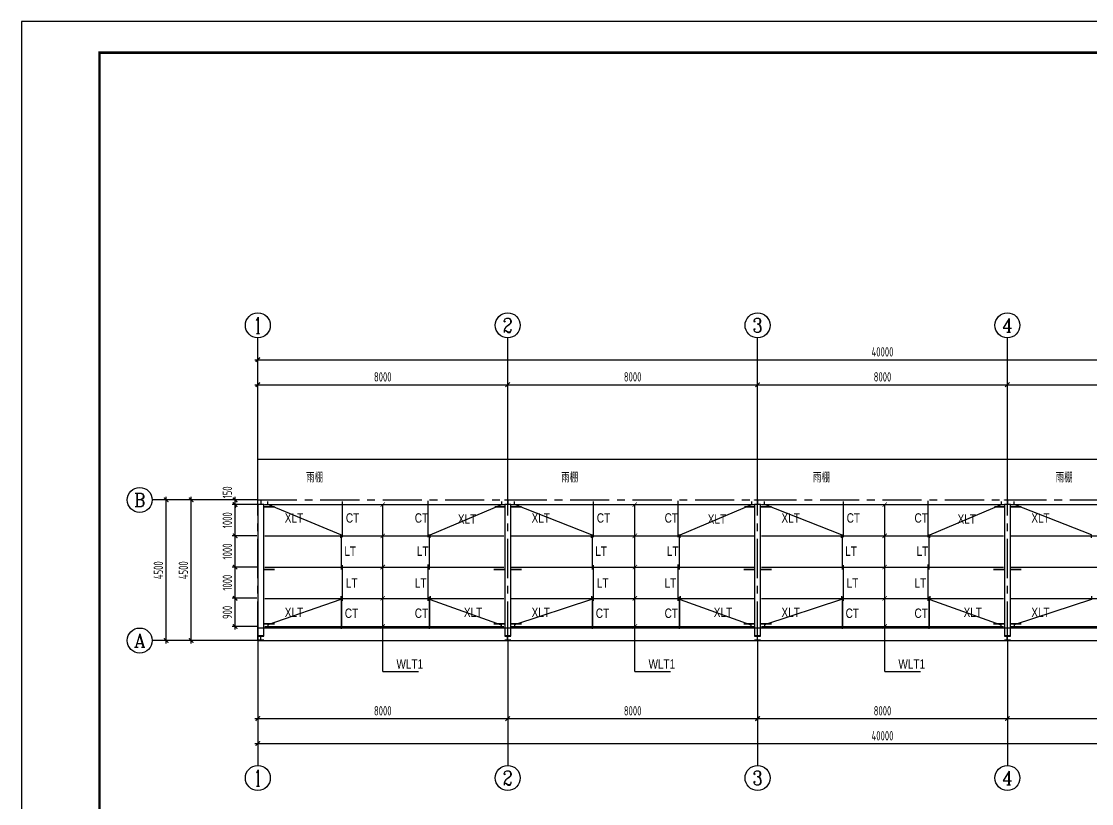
# Model space of a CAD drawing. Extents: x -544850 to 241437, y -10347 to 32059.
# Drawn here: x -42966 to -8701, y 6616 to 31653 of the extents above; entities that cross this region are included whole.
import ezdxf
from ezdxf.enums import TextEntityAlignment as Align

# ---------------------------------------------------------------- set-up
doc = ezdxf.new("R2010")
doc.units = 0
doc.header["$LTSCALE"] = 1000
doc.linetypes.add('CENTER', pattern=[2, 1.25, -0.25, 0.25, -0.25])
doc.linetypes.add('DASHED', pattern=[0.75, 0.5, -0.25])
doc.layers.get('0').update_dxf_attribs({"linetype": 'CONTINUOUS'})
doc.layers.get('Defpoints').update_dxf_attribs({"linetype": 'CONTINUOUS'})
for name, color, linetype in [('0-lt', 2, 'CONTINUOUS'), ('0-win', 5, 'CONTINUOUS'), ('0-xg', 6, 'CONTINUOUS'), ('0-zhu', 2, 'CONTINUOUS'), ('AXIS', 253, 'CENTER'), ('AXIS_DIM', 3, 'CONTINUOUS'), ('DIM', 3, 'CONTINUOUS'), ('STWM_PL_THIN', 2, 'CONTINUOUS'), ('STWM_ZLT_TNDSH', 6, 'DASHED'), ('TEXT', 7, 'CONTINUOUS'), ('图框(锁住)', 7, 'CONTINUOUS'), ('屋面隅撑', 1, 'CONTINUOUS')]:
    doc.layers.add(name, color=color, linetype=linetype)
doc.styles.add('_TCH_AXIS', font='COMPLEX', dxfattribs={"bigfont": 'GBCBIG'})
doc.styles.add('TSSD_Dimension', font='tssdeng.shx', dxfattribs={"width": 0.7, "bigfont": 'hztxt.shx'})
doc.styles.add('TSSD_Rein', font='天和字符.shx', dxfattribs={"width": 0.7, "bigfont": '天和汉字.shx'})
doc.styles.add('天和', font='天和字符.shx', dxfattribs={"width": 0.7, "bigfont": '天和汉字.shx'})
doc.dimstyles.new('TSSD_100_100', dxfattribs={"dimtxt": 300, "dimasz": 100, "dimexe": 100, "dimexo": 250, "dimgap": 100, "dimtad": 1, "dimdec": 0, "dimzin": 0, "dimdsep": 46, "dimtxsty": 'TSSD_Dimension', "dimblk": 'ARCHTICK', "dimblk1": 'ARCHTICK', "dimblk2": 'ARCHTICK', "dimcen": 0, "dimdle": 100, "dimclrt": 7, "dimadec": 0, "dimazin": 0, "dimtfac": 1, "dimtdec": 0, "dimtix": 1, "dimtmove": 2, "dimatfit": 3, "dimldrblk": 'ARCHTICK', "dimfxl": 0, "dimtolj": 1, "dimtzin": 0, "dimarcsym": 0})

# ---------------------------------------------------------------- blocks, each defined once
blk = doc.blocks.new('_ArchTick')
at = {"color": 0, "linetype": 'ByBlock', "const_width": 0.4}
blk.add_lwpolyline([(-0.71, -0.71), (0.71, 0.71)], dxfattribs=at)
blk = doc.blocks.new('*D4')
at = {"layer": 'AXIS_DIM', "color": 0, "lineweight": -2, "transparency": 16777216}
for p, q in [((-35396, 16586), (-35396, 20925)), ((4604, 16586), (4604, 20925)), ((-35496, 20825), (4704, 20825))]:
    blk.add_line(p, q, dxfattribs=at)
at = {"layer": 'Defpoints', "color": 0, "transparency": 16777216}
for p in [(4604, 20825), (-35396, 16336), (4604, 16336)]:
    blk.add_point(p, dxfattribs=at)
at = {"layer": 'AXIS_DIM', "color": 0, "lineweight": -2, "transparency": 16777216, "xscale": 100, "yscale": 100, "zscale": 100, "rotation": 180}
blk.add_blockref('_ArchTick', (-35396, 20825), dxfattribs=at)
at = {"layer": 'AXIS_DIM', "color": 0, "lineweight": -2, "transparency": 16777216, "xscale": 100, "yscale": 100, "zscale": 100}
blk.add_blockref('_ArchTick', (4604, 20825), dxfattribs=at)
at = {"layer": 'AXIS_DIM', "color": 7, "transparency": 16777216, "insert": (-15396, 21075), "char_height": 300, "attachment_point": 5, "style": 'TSSD_Dimension'}
blk.add_mtext('\\A1;40000', dxfattribs=at)
blk = doc.blocks.new('*D5')
at = {"layer": 'AXIS_DIM', "color": 0, "lineweight": -2, "transparency": 16777216}
for p, q in [((-35496, 20025), (-27296, 20025)), ((-35396, 16586), (-35396, 20125)), ((-27396, 16586), (-27396, 20125))]:
    blk.add_line(p, q, dxfattribs=at)
at = {"layer": 'Defpoints', "color": 0, "transparency": 16777216}
for p in [(-27396, 20025), (-35396, 16336), (-27396, 16336)]:
    blk.add_point(p, dxfattribs=at)
at = {"layer": 'AXIS_DIM', "color": 0, "lineweight": -2, "transparency": 16777216, "xscale": 100, "yscale": 100, "zscale": 100, "rotation": 180}
blk.add_blockref('_ArchTick', (-35396, 20025), dxfattribs=at)
at = {"layer": 'AXIS_DIM', "color": 0, "lineweight": -2, "transparency": 16777216, "xscale": 100, "yscale": 100, "zscale": 100}
blk.add_blockref('_ArchTick', (-27396, 20025), dxfattribs=at)
at = {"layer": 'AXIS_DIM', "color": 7, "transparency": 16777216, "insert": (-31396, 20275), "char_height": 300, "attachment_point": 5, "style": 'TSSD_Dimension'}
blk.add_mtext('\\A1;8000', dxfattribs=at)
blk = doc.blocks.new('*D6')
at = {"layer": 'AXIS_DIM', "color": 0, "lineweight": -2, "transparency": 16777216}
for p, q in [((-27496, 20025), (-19296, 20025)), ((-27396, 16586), (-27396, 20125)), ((-19396, 16586), (-19396, 20125))]:
    blk.add_line(p, q, dxfattribs=at)
at = {"layer": 'Defpoints', "color": 0, "transparency": 16777216}
for p in [(-19396, 20025), (-27396, 16336), (-19396, 16336)]:
    blk.add_point(p, dxfattribs=at)
at = {"layer": 'AXIS_DIM', "color": 0, "lineweight": -2, "transparency": 16777216, "xscale": 100, "yscale": 100, "zscale": 100, "rotation": 180}
blk.add_blockref('_ArchTick', (-27396, 20025), dxfattribs=at)
at = {"layer": 'AXIS_DIM', "color": 0, "lineweight": -2, "transparency": 16777216, "xscale": 100, "yscale": 100, "zscale": 100}
blk.add_blockref('_ArchTick', (-19396, 20025), dxfattribs=at)
at = {"layer": 'AXIS_DIM', "color": 7, "transparency": 16777216, "insert": (-23396, 20275), "char_height": 300, "attachment_point": 5, "style": 'TSSD_Dimension'}
blk.add_mtext('\\A1;8000', dxfattribs=at)
blk = doc.blocks.new('*D7')
at = {"layer": 'AXIS_DIM', "color": 0, "lineweight": -2, "transparency": 16777216}
for p, q in [((-19496, 20025), (-11296, 20025)), ((-19396, 16586), (-19396, 20125)), ((-11396, 16586), (-11396, 20125))]:
    blk.add_line(p, q, dxfattribs=at)
at = {"layer": 'Defpoints', "color": 0, "transparency": 16777216}
for p in [(-11396, 20025), (-19396, 16336), (-11396, 16336)]:
    blk.add_point(p, dxfattribs=at)
at = {"layer": 'AXIS_DIM', "color": 0, "lineweight": -2, "transparency": 16777216, "xscale": 100, "yscale": 100, "zscale": 100, "rotation": 180}
blk.add_blockref('_ArchTick', (-19396, 20025), dxfattribs=at)
at = {"layer": 'AXIS_DIM', "color": 0, "lineweight": -2, "transparency": 16777216, "xscale": 100, "yscale": 100, "zscale": 100}
blk.add_blockref('_ArchTick', (-11396, 20025), dxfattribs=at)
at = {"layer": 'AXIS_DIM', "color": 7, "transparency": 16777216, "insert": (-15396, 20275), "char_height": 300, "attachment_point": 5, "style": 'TSSD_Dimension'}
blk.add_mtext('\\A1;8000', dxfattribs=at)
blk = doc.blocks.new('*D8')
at = {"layer": 'AXIS_DIM', "color": 0, "lineweight": -2, "transparency": 16777216}
for p, q in [((-11496, 20025), (-3296, 20025)), ((-11396, 16586), (-11396, 20125)), ((-3396, 16586), (-3396, 20125))]:
    blk.add_line(p, q, dxfattribs=at)
at = {"layer": 'Defpoints', "color": 0, "transparency": 16777216}
for p in [(-3396, 20025), (-11396, 16336), (-3396, 16336)]:
    blk.add_point(p, dxfattribs=at)
at = {"layer": 'AXIS_DIM', "color": 0, "lineweight": -2, "transparency": 16777216, "xscale": 100, "yscale": 100, "zscale": 100, "rotation": 180}
blk.add_blockref('_ArchTick', (-11396, 20025), dxfattribs=at)
at = {"layer": 'AXIS_DIM', "color": 0, "lineweight": -2, "transparency": 16777216, "xscale": 100, "yscale": 100, "zscale": 100}
blk.add_blockref('_ArchTick', (-3396, 20025), dxfattribs=at)
at = {"layer": 'AXIS_DIM', "color": 7, "transparency": 16777216, "insert": (-7396, 20275), "char_height": 300, "attachment_point": 5, "style": 'TSSD_Dimension'}
blk.add_mtext('\\A1;8000', dxfattribs=at)
blk = doc.blocks.new('*D10')
at = {"layer": 'AXIS_DIM', "color": 0, "lineweight": -2, "transparency": 16777216}
for p, q in [((-35396, 11586), (-35396, 9236)), ((-27396, 11586), (-27396, 9236)), ((-35496, 9336), (-27296, 9336))]:
    blk.add_line(p, q, dxfattribs=at)
at = {"layer": 'Defpoints', "color": 0, "transparency": 16777216}
for p in [(-35396, 11836), (-27396, 11836), (-27396, 9336)]:
    blk.add_point(p, dxfattribs=at)
at = {"layer": 'AXIS_DIM', "color": 0, "lineweight": -2, "transparency": 16777216, "xscale": 100, "yscale": 100, "zscale": 100, "rotation": 180}
blk.add_blockref('_ArchTick', (-35396, 9336), dxfattribs=at)
at = {"layer": 'AXIS_DIM', "color": 0, "lineweight": -2, "transparency": 16777216, "xscale": 100, "yscale": 100, "zscale": 100}
blk.add_blockref('_ArchTick', (-27396, 9336), dxfattribs=at)
at = {"layer": 'AXIS_DIM', "color": 7, "transparency": 16777216, "insert": (-31396, 9586), "char_height": 300, "attachment_point": 5, "style": 'TSSD_Dimension'}
blk.add_mtext('\\A1;8000', dxfattribs=at)
blk = doc.blocks.new('*D11')
at = {"layer": 'AXIS_DIM', "color": 0, "lineweight": -2, "transparency": 16777216}
for p, q in [((-27396, 11586), (-27396, 9236)), ((-19396, 11586), (-19396, 9236)), ((-27496, 9336), (-19296, 9336))]:
    blk.add_line(p, q, dxfattribs=at)
at = {"layer": 'Defpoints', "color": 0, "transparency": 16777216}
for p in [(-27396, 11836), (-19396, 11836), (-19396, 9336)]:
    blk.add_point(p, dxfattribs=at)
at = {"layer": 'AXIS_DIM', "color": 0, "lineweight": -2, "transparency": 16777216, "xscale": 100, "yscale": 100, "zscale": 100, "rotation": 180}
blk.add_blockref('_ArchTick', (-27396, 9336), dxfattribs=at)
at = {"layer": 'AXIS_DIM', "color": 0, "lineweight": -2, "transparency": 16777216, "xscale": 100, "yscale": 100, "zscale": 100}
blk.add_blockref('_ArchTick', (-19396, 9336), dxfattribs=at)
at = {"layer": 'AXIS_DIM', "color": 7, "transparency": 16777216, "insert": (-23396, 9586), "char_height": 300, "attachment_point": 5, "style": 'TSSD_Dimension'}
blk.add_mtext('\\A1;8000', dxfattribs=at)
blk = doc.blocks.new('*D12')
at = {"layer": 'AXIS_DIM', "color": 0, "lineweight": -2, "transparency": 16777216}
for p, q in [((-19396, 11586), (-19396, 9236)), ((-11396, 11586), (-11396, 9236)), ((-19496, 9336), (-11296, 9336))]:
    blk.add_line(p, q, dxfattribs=at)
at = {"layer": 'Defpoints', "color": 0, "transparency": 16777216}
for p in [(-19396, 11836), (-11396, 11836), (-11396, 9336)]:
    blk.add_point(p, dxfattribs=at)
at = {"layer": 'AXIS_DIM', "color": 0, "lineweight": -2, "transparency": 16777216, "xscale": 100, "yscale": 100, "zscale": 100, "rotation": 180}
blk.add_blockref('_ArchTick', (-19396, 9336), dxfattribs=at)
at = {"layer": 'AXIS_DIM', "color": 0, "lineweight": -2, "transparency": 16777216, "xscale": 100, "yscale": 100, "zscale": 100}
blk.add_blockref('_ArchTick', (-11396, 9336), dxfattribs=at)
at = {"layer": 'AXIS_DIM', "color": 7, "transparency": 16777216, "insert": (-15396, 9586), "char_height": 300, "attachment_point": 5, "style": 'TSSD_Dimension'}
blk.add_mtext('\\A1;8000', dxfattribs=at)
blk = doc.blocks.new('*D13')
at = {"layer": 'AXIS_DIM', "color": 0, "lineweight": -2, "transparency": 16777216}
for p, q in [((-11396, 11586), (-11396, 9236)), ((-3396, 11586), (-3396, 9236)), ((-11496, 9336), (-3296, 9336))]:
    blk.add_line(p, q, dxfattribs=at)
at = {"layer": 'Defpoints', "color": 0, "transparency": 16777216}
for p in [(-11396, 11836), (-3396, 11836), (-3396, 9336)]:
    blk.add_point(p, dxfattribs=at)
at = {"layer": 'AXIS_DIM', "color": 0, "lineweight": -2, "transparency": 16777216, "xscale": 100, "yscale": 100, "zscale": 100, "rotation": 180}
blk.add_blockref('_ArchTick', (-11396, 9336), dxfattribs=at)
at = {"layer": 'AXIS_DIM', "color": 0, "lineweight": -2, "transparency": 16777216, "xscale": 100, "yscale": 100, "zscale": 100}
blk.add_blockref('_ArchTick', (-3396, 9336), dxfattribs=at)
at = {"layer": 'AXIS_DIM', "color": 7, "transparency": 16777216, "insert": (-7396, 9586), "char_height": 300, "attachment_point": 5, "style": 'TSSD_Dimension'}
blk.add_mtext('\\A1;8000', dxfattribs=at)
blk = doc.blocks.new('*D15')
at = {"layer": 'AXIS_DIM', "color": 0, "lineweight": -2, "transparency": 16777216}
for p, q in [((-35396, 11586), (-35396, 8436)), ((4604, 11586), (4604, 8436)), ((-35496, 8536), (4704, 8536))]:
    blk.add_line(p, q, dxfattribs=at)
at = {"layer": 'Defpoints', "color": 0, "transparency": 16777216}
for p in [(-35396, 11836), (4604, 11836), (4604, 8536)]:
    blk.add_point(p, dxfattribs=at)
at = {"layer": 'AXIS_DIM', "color": 0, "lineweight": -2, "transparency": 16777216, "xscale": 100, "yscale": 100, "zscale": 100, "rotation": 180}
blk.add_blockref('_ArchTick', (-35396, 8536), dxfattribs=at)
at = {"layer": 'AXIS_DIM', "color": 0, "lineweight": -2, "transparency": 16777216, "xscale": 100, "yscale": 100, "zscale": 100}
blk.add_blockref('_ArchTick', (4604, 8536), dxfattribs=at)
at = {"layer": 'AXIS_DIM', "color": 7, "transparency": 16777216, "insert": (-15396, 8786), "char_height": 300, "attachment_point": 5, "style": 'TSSD_Dimension'}
blk.add_mtext('\\A1;40000', dxfattribs=at)
blk = doc.blocks.new('*D16')
at = {"layer": 'AXIS_DIM', "color": 0, "lineweight": -2, "transparency": 16777216}
for p, q in [((-35646, 16336), (-37631, 16336)), ((-37531, 11736), (-37531, 16436)), ((-35646, 11836), (-37631, 11836))]:
    blk.add_line(p, q, dxfattribs=at)
at = {"layer": 'Defpoints', "color": 0, "transparency": 16777216}
for p in [(-37531, 16336), (-35396, 16336), (-35396, 11836)]:
    blk.add_point(p, dxfattribs=at)
at = {"layer": 'AXIS_DIM', "color": 0, "lineweight": -2, "transparency": 16777216, "xscale": 100, "yscale": 100, "zscale": 100}
for p, rotation in [((-37531, 16336), 90), ((-37531, 11836), 270)]:
    blk.add_blockref('_ArchTick', p, dxfattribs=dict(at, rotation=rotation))
at = {"layer": 'AXIS_DIM', "color": 7, "transparency": 16777216, "insert": (-37781, 14086), "char_height": 300, "attachment_point": 5, "rotation": 90, "style": 'TSSD_Dimension'}
blk.add_mtext('\\A1;4500', dxfattribs=at)
blk = doc.blocks.new('*D17')
at = {"layer": 'AXIS_DIM', "color": 0, "lineweight": -2, "transparency": 16777216}
for p, q in [((-35646, 16336), (-38431, 16336)), ((-38331, 11736), (-38331, 16436)), ((-35646, 11836), (-38431, 11836))]:
    blk.add_line(p, q, dxfattribs=at)
at = {"layer": 'Defpoints', "color": 0, "transparency": 16777216}
for p in [(-38331, 16336), (-35396, 16336), (-35396, 11836)]:
    blk.add_point(p, dxfattribs=at)
at = {"layer": 'AXIS_DIM', "color": 0, "lineweight": -2, "transparency": 16777216, "xscale": 100, "yscale": 100, "zscale": 100}
for p, rotation in [((-38331, 16336), 90), ((-38331, 11836), 270)]:
    blk.add_blockref('_ArchTick', p, dxfattribs=dict(at, rotation=rotation))
at = {"layer": 'AXIS_DIM', "color": 7, "transparency": 16777216, "insert": (-38581, 14086), "char_height": 300, "attachment_point": 5, "rotation": 90, "style": 'TSSD_Dimension'}
blk.add_mtext('\\A1;4500', dxfattribs=at)
blk = doc.blocks.new('*D35')
at = {"layer": 'Defpoints', "color": 0, "transparency": 16777216}
for p in [(-36123, 16186), (-35177, 16186), (-35177, 15186)]:
    blk.add_point(p, dxfattribs=at)
at = {"layer": 'DIM', "color": 0, "lineweight": -2, "transparency": 16777216}
for p, q in [((-35427, 16186), (-36223, 16186)), ((-36123, 15086), (-36123, 16286)), ((-35427, 15186), (-36223, 15186))]:
    blk.add_line(p, q, dxfattribs=at)
at = {"layer": 'DIM', "color": 0, "lineweight": -2, "transparency": 16777216, "xscale": 100, "yscale": 100, "zscale": 100}
for p, rotation in [((-36123, 16186), 90), ((-36123, 15186), 270)]:
    blk.add_blockref('_ArchTick', p, dxfattribs=dict(at, rotation=rotation))
at = {"layer": 'DIM', "color": 7, "transparency": 16777216, "insert": (-36373, 15686), "char_height": 300, "attachment_point": 5, "rotation": 90, "style": 'TSSD_Dimension'}
blk.add_mtext('\\A1;1000', dxfattribs=at)
blk = doc.blocks.new('*D36')
at = {"layer": 'Defpoints', "color": 0, "transparency": 16777216}
for p in [(-36123, 16336), (-35177, 16336), (-35177, 16186)]:
    blk.add_point(p, dxfattribs=at)
at = {"layer": 'DIM', "color": 0, "lineweight": -2, "transparency": 16777216}
for p, q in [((-35427, 16336), (-36223, 16336)), ((-35427, 16186), (-36223, 16186)), ((-36123, 16336), (-36123, 16436)), ((-36123, 16186), (-36123, 16336)), ((-36123, 16186), (-36123, 16086))]:
    blk.add_line(p, q, dxfattribs=at)
at = {"layer": 'DIM', "color": 0, "lineweight": -2, "transparency": 16777216, "xscale": 100, "yscale": 100, "zscale": 100}
for p, rotation in [((-36123, 16336), 270), ((-36123, 16186), 90)]:
    blk.add_blockref('_ArchTick', p, dxfattribs=dict(at, rotation=rotation))
at = {"layer": 'DIM', "color": 7, "transparency": 16777216, "insert": (-36373, 16578), "char_height": 300, "attachment_point": 5, "rotation": 90, "style": 'TSSD_Dimension'}
blk.add_mtext('\\A1;150', dxfattribs=at)
blk = doc.blocks.new('*D37')
at = {"layer": 'Defpoints', "color": 0, "transparency": 16777216}
for p in [(-36123, 15186), (-35177, 15186), (-35177, 14186)]:
    blk.add_point(p, dxfattribs=at)
at = {"layer": 'DIM', "color": 0, "lineweight": -2, "transparency": 16777216}
for p, q in [((-35427, 15186), (-36223, 15186)), ((-36123, 14086), (-36123, 15286)), ((-35427, 14186), (-36223, 14186))]:
    blk.add_line(p, q, dxfattribs=at)
at = {"layer": 'DIM', "color": 0, "lineweight": -2, "transparency": 16777216, "xscale": 100, "yscale": 100, "zscale": 100}
for p, rotation in [((-36123, 15186), 90), ((-36123, 14186), 270)]:
    blk.add_blockref('_ArchTick', p, dxfattribs=dict(at, rotation=rotation))
at = {"layer": 'DIM', "color": 7, "transparency": 16777216, "insert": (-36373, 14686), "char_height": 300, "attachment_point": 5, "rotation": 90, "style": 'TSSD_Dimension'}
blk.add_mtext('\\A1;1000', dxfattribs=at)
blk = doc.blocks.new('*D38')
at = {"layer": 'Defpoints', "color": 0, "transparency": 16777216}
for p in [(-36123, 14186), (-35177, 14186), (-35177, 13186)]:
    blk.add_point(p, dxfattribs=at)
at = {"layer": 'DIM', "color": 0, "lineweight": -2, "transparency": 16777216}
for p, q in [((-35427, 14186), (-36223, 14186)), ((-36123, 13086), (-36123, 14286)), ((-35427, 13186), (-36223, 13186))]:
    blk.add_line(p, q, dxfattribs=at)
at = {"layer": 'DIM', "color": 0, "lineweight": -2, "transparency": 16777216, "xscale": 100, "yscale": 100, "zscale": 100}
for p, rotation in [((-36123, 14186), 90), ((-36123, 13186), 270)]:
    blk.add_blockref('_ArchTick', p, dxfattribs=dict(at, rotation=rotation))
at = {"layer": 'DIM', "color": 7, "transparency": 16777216, "insert": (-36373, 13686), "char_height": 300, "attachment_point": 5, "rotation": 90, "style": 'TSSD_Dimension'}
blk.add_mtext('\\A1;1000', dxfattribs=at)
blk = doc.blocks.new('*D39')
at = {"layer": 'Defpoints', "color": 0, "transparency": 16777216}
for p in [(-36123, 13186), (-35177, 13186), (-35177, 12286)]:
    blk.add_point(p, dxfattribs=at)
at = {"layer": 'DIM', "color": 0, "lineweight": -2, "transparency": 16777216}
for p, q in [((-35427, 13186), (-36223, 13186)), ((-36123, 12186), (-36123, 13286)), ((-35427, 12286), (-36223, 12286))]:
    blk.add_line(p, q, dxfattribs=at)
at = {"layer": 'DIM', "color": 0, "lineweight": -2, "transparency": 16777216, "xscale": 100, "yscale": 100, "zscale": 100}
for p, rotation in [((-36123, 13186), 90), ((-36123, 12286), 270)]:
    blk.add_blockref('_ArchTick', p, dxfattribs=dict(at, rotation=rotation))
at = {"layer": 'DIM', "color": 7, "transparency": 16777216, "insert": (-36373, 12736), "char_height": 300, "attachment_point": 5, "rotation": 90, "style": 'TSSD_Dimension'}
blk.add_mtext('\\A1;900', dxfattribs=at)
blk = doc.blocks.new('FDTERTER')
at = {"layer": '图框(锁住)', "color": 3, "linetype": 'Continuous'}
for p, q in [((59385, 41988), (-15, 41988)), ((-15, 41988), (-15, -12))]:
    blk.add_line(p, q, dxfattribs=at)
at = {"layer": '图框(锁住)', "linetype": 'Continuous', "const_width": 80}
blk.add_lwpolyline([(58385, 39888), (58385, 40988), (2485, 40988), (2485, 988), (58385, 988)], close=True, dxfattribs=at)

msp = doc.modelspace()

# ---------------------------------------------------------------- linework, layer by layer
msp.add_lwpolyline([(-35396.2, 11835.8), (4603.8, 11835.8), (4603.8, 12235.8), (-35396.2, 12235.8), (-35396.2, 11835.8)])
at = {"layer": '0-lt'}
for points in [[(-32742.4, 15121.4), (-32742.4, 15221.4), (-35080.9, 16185.8), (-35080.9, 16285.8)], [(-29876.5, 15121.4), (-29876.5, 15221.4), (-27584.7, 16185.8), (-27584.7, 16285.8)], [(-24707.9, 15121.4), (-24707.9, 15221.4), (-27177.9, 16185.8), (-27177.9, 16285.8)], [(-21876.5, 15121.4), (-21876.5, 15221.4), (-19584.7, 16185.8), (-19584.7, 16285.8)], [(-16707.9, 15121.4), (-16707.9, 15221.4), (-19177.9, 16185.8), (-19177.9, 16285.8)], [(-13876.5, 15121.4), (-13876.5, 15221.4), (-11584.7, 16185.8), (-11584.7, 16285.8)], [(-8707.9, 15121.4), (-8707.9, 15221.4), (-11177.9, 16185.8), (-11177.9, 16285.8)], [(-32742.4, 13250.1), (-32742.4, 13150.1), (-35080.9, 12335.8), (-35080.9, 12235.8)], [(-29876.5, 13250.1), (-29876.5, 13150.1), (-27609.7, 12335.8), (-27609.7, 12235.8)], [(-24707.9, 13250.1), (-24707.9, 13150.1), (-27177.9, 12335.8), (-27177.9, 12235.8)], [(-21876.5, 13250.1), (-21876.5, 13150.1), (-19609.7, 12335.8), (-19609.7, 12235.8)], [(-16707.9, 13250.1), (-16707.9, 13150.1), (-19177.9, 12335.8), (-19177.9, 12235.8)], [(-13876.5, 13250.1), (-13876.5, 13150.1), (-11609.7, 12335.8), (-11609.7, 12235.8)], [(-8707.9, 13250.1), (-8707.9, 13150.1), (-11177.9, 12335.8), (-11177.9, 12235.8)]]:
    msp.add_lwpolyline(points, dxfattribs=at)
at = {"layer": '0-lt', "const_width": 30}
for points in [[(-32681, 15185.8), (-32681, 16185.8)], [(-29938.5, 15185.8), (-29938.5, 16185.8)], [(-24646.4, 15185.8), (-24646.4, 16185.8)], [(-21938.5, 15185.8), (-21938.5, 16185.8)], [(-16646.4, 15185.8), (-16646.4, 16185.8)], [(-13938.5, 15185.8), (-13938.5, 16185.8)], [(-32714.2, 13185.8), (-32714.2, 12285.8)], [(-29900.7, 13187), (-29900.7, 12285.8)], [(-24679.6, 13185.8), (-24679.6, 12285.8)], [(-21900.7, 13187), (-21900.7, 12285.8)], [(-16679.6, 13185.8), (-16679.6, 12285.8)], [(-13900.7, 13187), (-13900.7, 12285.8)]]:
    msp.add_lwpolyline(points, dxfattribs=at)
at = {"layer": '0-win', "color": 5}
for points in [[(-35396.2, 16335.8), (-35396.2, 17635.8), (4603.8, 17642.8), (4603.8, 16342.8)], [(-27396.2, 16335.8), (-27396.2, 17641.4)], [(-19396.2, 16335.8), (-19396.2, 17641.4)], [(-11396.2, 16335.8), (-11396.2, 17641.4)]]:
    msp.add_lwpolyline(points, dxfattribs=at)
at = {"layer": '0-xg'}
for p, q in [((-35396.2, 16185.8), (-35396.2, 11985.8)), ((-35202.2, 11985.8), (-35202.2, 16185.8)), ((-27493.2, 16185.8), (-27493.2, 11985.8)), ((-27299.2, 11985.8), (-27299.2, 16185.8)), ((-19493.2, 16185.8), (-19493.2, 11985.8)), ((-19299.2, 11985.8), (-19299.2, 16185.8)), ((-11493.2, 16185.8), (-11493.2, 11985.8)), ((-11299.2, 11985.8), (-11299.2, 16185.8))]:
    msp.add_line(p, q, dxfattribs=at)
at = {"layer": '0-zhu'}
for p, q in [((-35396.2, 16335.8), (-35202.2, 16335.8)), ((-35396.2, 16326.8), (-35396.2, 16335.8)), ((-35202.2, 16326.8), (-35396.2, 16326.8)), ((-35396.2, 16194.8), (-35202.2, 16194.8)), ((-35396.2, 16185.8), (-35396.2, 16194.8)), ((-35202.2, 16185.8), (-35396.2, 16185.8)), ((-35302.2, 16326.8), (-35302.2, 16194.8)), ((-35296.2, 16326.8), (-35296.2, 16194.8)), ((-35202.2, 16335.8), (-35202.2, 16326.8)), ((-35202.2, 16194.8), (-35202.2, 16185.8)), ((-27493.2, 16335.8), (-27299.2, 16335.8)), ((-27493.2, 16326.8), (-27493.2, 16335.8)), ((-27299.2, 16326.8), (-27493.2, 16326.8)), ((-27493.2, 16194.8), (-27299.2, 16194.8)), ((-27493.2, 16185.8), (-27493.2, 16194.8)), ((-27299.2, 16185.8), (-27493.2, 16185.8)), ((-27399.2, 16326.8), (-27399.2, 16194.8)), ((-27393.2, 16326.8), (-27393.2, 16194.8)), ((-27299.2, 16335.8), (-27299.2, 16326.8)), ((-27299.2, 16194.8), (-27299.2, 16185.8)), ((-19493.2, 16335.8), (-19299.2, 16335.8)), ((-19493.2, 16326.8), (-19493.2, 16335.8)), ((-19299.2, 16326.8), (-19493.2, 16326.8)), ((-19493.2, 16194.8), (-19299.2, 16194.8)), ((-19493.2, 16185.8), (-19493.2, 16194.8)), ((-19299.2, 16185.8), (-19493.2, 16185.8)), ((-19399.2, 16326.8), (-19399.2, 16194.8)), ((-19393.2, 16326.8), (-19393.2, 16194.8)), ((-19299.2, 16335.8), (-19299.2, 16326.8)), ((-19299.2, 16194.8), (-19299.2, 16185.8)), ((-11493.2, 16335.8), (-11299.2, 16335.8)), ((-11493.2, 16326.8), (-11493.2, 16335.8)), ((-11299.2, 16326.8), (-11493.2, 16326.8)), ((-11493.2, 16194.8), (-11299.2, 16194.8)), ((-11493.2, 16185.8), (-11493.2, 16194.8)), ((-11299.2, 16185.8), (-11493.2, 16185.8)), ((-11399.2, 16326.8), (-11399.2, 16194.8)), ((-11393.2, 16326.8), (-11393.2, 16194.8)), ((-11299.2, 16335.8), (-11299.2, 16326.8)), ((-11299.2, 16194.8), (-11299.2, 16185.8)), ((-35202.2, 11985.8), (-35396.2, 11985.8)), ((-35396.2, 11985.8), (-35396.2, 11976.8)), ((-35396.2, 11976.8), (-35202.2, 11976.8)), ((-35202.2, 11844.8), (-35396.2, 11844.8)), ((-35396.2, 11844.8), (-35396.2, 11835.8)), ((-35396.2, 11835.8), (-35202.2, 11835.8)), ((-35302.2, 11844.8), (-35302.2, 11976.8)), ((-35296.2, 11844.8), (-35296.2, 11976.8)), ((-35202.2, 11976.8), (-35202.2, 11985.8)), ((-35202.2, 11835.8), (-35202.2, 11844.8)), ((-27299.2, 11985.8), (-27493.2, 11985.8)), ((-27493.2, 11985.8), (-27493.2, 11976.8)), ((-27493.2, 11976.8), (-27299.2, 11976.8)), ((-27299.2, 11844.8), (-27493.2, 11844.8)), ((-27493.2, 11844.8), (-27493.2, 11835.8)), ((-27493.2, 11835.8), (-27299.2, 11835.8)), ((-27399.2, 11844.8), (-27399.2, 11976.8)), ((-27393.2, 11844.8), (-27393.2, 11976.8)), ((-27299.2, 11976.8), (-27299.2, 11985.8)), ((-27299.2, 11835.8), (-27299.2, 11844.8)), ((-19299.2, 11985.8), (-19493.2, 11985.8)), ((-19493.2, 11985.8), (-19493.2, 11976.8)), ((-19493.2, 11976.8), (-19299.2, 11976.8)), ((-19299.2, 11844.8), (-19493.2, 11844.8)), ((-19493.2, 11844.8), (-19493.2, 11835.8)), ((-19493.2, 11835.8), (-19299.2, 11835.8)), ((-19399.2, 11844.8), (-19399.2, 11976.8)), ((-19393.2, 11844.8), (-19393.2, 11976.8)), ((-19299.2, 11976.8), (-19299.2, 11985.8)), ((-19299.2, 11835.8), (-19299.2, 11844.8)), ((-11299.2, 11985.8), (-11493.2, 11985.8)), ((-11493.2, 11985.8), (-11493.2, 11976.8)), ((-11493.2, 11976.8), (-11299.2, 11976.8)), ((-11299.2, 11844.8), (-11493.2, 11844.8)), ((-11493.2, 11844.8), (-11493.2, 11835.8)), ((-11493.2, 11835.8), (-11299.2, 11835.8)), ((-11399.2, 11844.8), (-11399.2, 11976.8)), ((-11393.2, 11844.8), (-11393.2, 11976.8)), ((-11299.2, 11976.8), (-11299.2, 11985.8)), ((-11299.2, 11835.8), (-11299.2, 11844.8))]:
    msp.add_line(p, q, dxfattribs=at)
at = {"layer": 'AXIS'}
for p, q in [((-35396.2, 11835.8), (-35396.2, 16335.8)), ((-35396.2, 16335.8), (4603.8, 16335.8)), ((-27396.2, 11835.8), (-27396.2, 16335.8)), ((-19396.2, 11835.8), (-19396.2, 16335.8)), ((-11396.2, 11835.8), (-11396.2, 16335.8)), ((-35396.2, 11835.8), (4603.8, 11835.8))]:
    msp.add_line(p, q, dxfattribs=at)
at = {"layer": 'AXIS_DIM'}
for p, q in [((-35396.2, 16335.8), (-35396.2, 21524.6)), ((-27396.2, 16335.8), (-27396.2, 21524.6)), ((-19396.2, 16335.8), (-19396.2, 21524.6)), ((-11396.2, 16335.8), (-11396.2, 21524.6)), ((-35396.2, 16335.8), (-38777.4, 16335.8)), ((-35396.2, 11835.8), (-38777.4, 11835.8)), ((-35396.2, 11835.8), (-35396.2, 7835.8)), ((-27396.2, 11835.8), (-27396.2, 7835.8)), ((-19396.2, 11835.8), (-19396.2, 7835.8)), ((-11396.2, 11835.8), (-11396.2, 7835.8))]:
    msp.add_line(p, q, dxfattribs=at)
for centre in [(-35396.2, 21924.6), (-27396.2, 21924.6), (-19396.2, 21924.6), (-11396.2, 21924.6), (-39177.4, 16335.8), (-39177.4, 11835.8), (-35396.2, 7435.8), (-27396.2, 7435.8), (-19396.2, 7435.8), (-11396.2, 7435.8)]:
    msp.add_circle(centre, 400, dxfattribs=at)
at = {"layer": 'STWM_PL_THIN'}
for p, q in [((-31397.2, 10847.8), (-31397.2, 16185.8)), ((-23326.2, 10847.8), (-23326.2, 16185.8)), ((-15326.2, 10847.8), (-15326.2, 16185.8)), ((-31397.2, 10847.8), (-30254.2, 10847.8)), ((-23326.2, 10847.8), (-22183.2, 10847.8)), ((-15326.2, 10847.8), (-14183.2, 10847.8))]:
    msp.add_line(p, q, dxfattribs=at)
for points in [[(-35177.2, 16185.8), (-27493.2, 16185.8)], [(-35177.2, 16185.8), (-27493.2, 16185.8)], [(-27274.2, 16185.8), (-19493.2, 16185.8)], [(-19274.2, 16185.8), (-11493.2, 16185.8)], [(-11274.2, 16185.8), (-3493.2, 16185.8)], [(-35177.2, 15185.8), (-27518.2, 15185.8)], [(-27274.2, 15185.8), (-19518.2, 15185.8)], [(-19274.2, 15185.8), (-11518.2, 15185.8)], [(-11274.2, 15185.8), (-3518.2, 15185.8)], [(-35177.2, 14185.8), (-27518.2, 14185.8)], [(-27274.2, 14185.8), (-19518.2, 14185.8)], [(-19274.2, 14185.8), (-11518.2, 14185.8)], [(-11274.2, 14185.8), (-3518.2, 14185.8)], [(-35177.2, 13185.8), (-27518.2, 13185.8)], [(-27274.2, 13185.8), (-19518.2, 13185.8)], [(-19274.2, 13185.8), (-11518.2, 13185.8)], [(-11274.2, 13185.8), (-3518.2, 13185.8)], [(-35177.2, 12285.8), (-27518.2, 12285.8)], [(-27274.2, 12285.8), (-19518.2, 12285.8)], [(-19274.2, 12285.8), (-11518.2, 12285.8)], [(-11274.2, 12285.8), (-3518.2, 12285.8)]]:
    msp.add_lwpolyline(points, dxfattribs=at)
at = {"layer": 'STWM_ZLT_TNDSH', "linetype": 'ByBlock'}
for p, q in [((-32681, 15138.6), (-32681, 16288.5)), ((-29938.5, 15138.6), (-29938.5, 16311.2)), ((-24646.4, 15138.6), (-24646.4, 16288.5)), ((-21938.5, 15138.6), (-21938.5, 16311.2)), ((-16646.4, 15138.6), (-16646.4, 16288.5)), ((-13938.5, 15138.6), (-13938.5, 16311.2)), ((-32714.2, 14110.6), (-32714.2, 15224.3)), ((-29900.7, 14110.6), (-29900.7, 15227.1)), ((-24679.6, 14110.6), (-24679.6, 15224.3)), ((-21900.7, 14110.6), (-21900.7, 15227.1)), ((-16679.6, 14110.6), (-16679.6, 15224.3)), ((-13900.7, 14110.6), (-13900.7, 15227.1)), ((-32681, 13101.2), (-32681, 14251.1)), ((-29938.5, 13101.2), (-29938.5, 14273.8)), ((-24646.4, 13101.2), (-24646.4, 14251.1)), ((-21938.5, 13101.2), (-21938.5, 14273.8)), ((-16646.4, 13101.2), (-16646.4, 14251.1)), ((-13938.5, 13101.2), (-13938.5, 14273.8)), ((-32714.2, 13232.9), (-32714.2, 12274.3)), ((-32714.2, 12212.1), (-32714.2, 13224.3)), ((-29900.7, 13234.2), (-29900.7, 12234.8)), ((-29900.7, 12212.1), (-29900.7, 13227.1)), ((-24679.6, 13232.9), (-24679.6, 12274.3)), ((-24679.6, 12212.1), (-24679.6, 13224.3)), ((-21900.7, 13234.2), (-21900.7, 12234.8)), ((-21900.7, 12212.1), (-21900.7, 13227.1)), ((-16679.6, 13232.9), (-16679.6, 12274.3)), ((-16679.6, 12212.1), (-16679.6, 13224.3)), ((-13900.7, 13234.2), (-13900.7, 12234.8)), ((-13900.7, 12212.1), (-13900.7, 13227.1))]:
    msp.add_line(p, q, dxfattribs=at)
at = {"layer": 'TEXT', "const_width": 25}
for points in [[(-31467.2, 16115.8), (-31327.2, 16255.8)], [(-23396.2, 16115.8), (-23256.2, 16255.8)], [(-15396.2, 16115.8), (-15256.2, 16255.8)], [(-31467.2, 15115.8), (-31327.2, 15255.8)], [(-23396.2, 15115.8), (-23256.2, 15255.8)], [(-15396.2, 15115.8), (-15256.2, 15255.8)], [(-31467.2, 14115.8), (-31327.2, 14255.8)], [(-23396.2, 14115.8), (-23256.2, 14255.8)], [(-15396.2, 14115.8), (-15256.2, 14255.8)], [(-31467.2, 13115.8), (-31327.2, 13255.8)], [(-23396.2, 13115.8), (-23256.2, 13255.8)], [(-15396.2, 13115.8), (-15256.2, 13255.8)], [(-31467.2, 12215.8), (-31327.2, 12355.8)], [(-23396.2, 12215.8), (-23256.2, 12355.8)], [(-15396.2, 12215.8), (-15256.2, 12355.8)]]:
    msp.add_lwpolyline(points, dxfattribs=at)
at = {"layer": '屋面隅撑', "color": 1, "const_width": 50}
for points in [[(-35202.2, 16111.2), (-34852.2, 16111.2)], [(-27818.2, 16111.2), (-27493.2, 16111.2)], [(-27299.2, 16111.2), (-26949.2, 16111.2)], [(-19818.2, 16111.2), (-19493.2, 16111.2)], [(-19299.2, 16111.2), (-18949.2, 16111.2)], [(-11818.2, 16111.2), (-11493.2, 16111.2)], [(-11299.2, 16111.2), (-10949.2, 16111.2)], [(-35202.2, 14111.2), (-34852.2, 14111.2)], [(-27843.2, 14111.2), (-27493.2, 14111.2)], [(-27299.2, 14111.2), (-26949.2, 14111.2)], [(-19843.2, 14111.2), (-19493.2, 14111.2)], [(-19299.2, 14111.2), (-18949.2, 14111.2)], [(-11843.2, 14111.2), (-11493.2, 14111.2)], [(-11299.2, 14111.2), (-10949.2, 14111.2)], [(-35202.2, 12370.1), (-34852.2, 12370.1)], [(-27843.2, 12370.1), (-27493.2, 12370.1)], [(-27299.2, 12370.1), (-26949.2, 12370.1)], [(-19843.2, 12370.1), (-19493.2, 12370.1)], [(-19299.2, 12370.1), (-18949.2, 12370.1)], [(-11843.2, 12370.1), (-11493.2, 12370.1)], [(-11299.2, 12370.1), (-10949.2, 12370.1)]]:
    msp.add_lwpolyline(points, dxfattribs=at)

# ---------------------------------------------------------------- block references
at = {"linetype": 'Continuous'}
msp.add_blockref('FDTERTER', (-42950.9, -10334.8), dxfattribs=at)

# ---------------------------------------------------------------- texts
at = {"layer": 'AXIS_DIM', "style": '_TCH_AXIS'}
for s, height, p, p2 in [('1', 514.7, (-35506.5, 21667.2), (-35285.9, 21667.2)), ('2', 465.9, (-27551.5, 21691.6), (-27240.9, 21691.6)), ('3', 465.9, (-19551.5, 21691.6), (-19240.9, 21691.6)), ('4', 445.4, (-11565.9, 21701.9), (-11226.5, 21701.9)), ('B', 435.3, (-39353.6, 16118.1), (-39001.2, 16118.1)), ('A', 425.2, (-39359.6, 11623.2), (-38995.2, 11623.2)), ('1', 514.7, (-35506.5, 7178.4), (-35285.9, 7178.4)), ('2', 465.9, (-27551.5, 7202.8), (-27240.9, 7202.8)), ('3', 465.9, (-19551.5, 7202.8), (-19240.9, 7202.8)), ('4', 445.4, (-11565.9, 7213), (-11226.5, 7213))]:
    msp.add_text(s, height=height, dxfattribs=at).set_placement(p, p2, align=Align.FIT)
at = {"layer": 'TEXT'}
for s, style, width, p in [('雨棚', '天和', 0.7, (-33854.1, 16898.1)), ('雨棚', '天和', 0.7, (-25687.3, 16898.1)), ('雨棚', '天和', 0.7, (-17622.7, 16898.1)), ('雨棚', '天和', 0.7, (-9851.4, 16898.1)), ('XLT', 'TSSD_Rein', 0.8, (-34533.4, 15607.2)), ('CT', 'TSSD_Rein', 0.8, (-32577.7, 15609)), ('CT', 'TSSD_Rein', 0.8, (-30371.6, 15609)), ('XLT', 'TSSD_Rein', 0.8, (-28992.7, 15573.5)), ('XLT', 'TSSD_Rein', 0.8, (-26630.4, 15607.2)), ('CT', 'TSSD_Rein', 0.8, (-24543.1, 15609)), ('CT', 'TSSD_Rein', 0.8, (-22371.6, 15609)), ('XLT', 'TSSD_Rein', 0.8, (-20992.7, 15573.5)), ('XLT', 'TSSD_Rein', 0.8, (-18630.4, 15607.2)), ('CT', 'TSSD_Rein', 0.8, (-16543.1, 15609)), ('CT', 'TSSD_Rein', 0.8, (-14371.6, 15609)), ('XLT', 'TSSD_Rein', 0.8, (-12992.7, 15573.5)), ('XLT', 'TSSD_Rein', 0.8, (-10630.4, 15607.2)), ('LT', 'TSSD_Rein', 0.8, (-32625.8, 14545.5)), ('LT', 'TSSD_Rein', 0.8, (-30303.8, 14545.5)), ('LT', 'TSSD_Rein', 0.8, (-24591.2, 14545.5)), ('LT', 'TSSD_Rein', 0.8, (-22303.8, 14545.5)), ('LT', 'TSSD_Rein', 0.8, (-16591.2, 14545.5)), ('LT', 'TSSD_Rein', 0.8, (-14303.8, 14545.5)), ('LT', 'TSSD_Rein', 0.8, (-32577.7, 13524.8)), ('LT', 'TSSD_Rein', 0.8, (-30371.6, 13524.8)), ('LT', 'TSSD_Rein', 0.8, (-24543.1, 13524.8)), ('LT', 'TSSD_Rein', 0.8, (-22371.6, 13524.8)), ('LT', 'TSSD_Rein', 0.8, (-16543.1, 13524.8)), ('LT', 'TSSD_Rein', 0.8, (-14371.6, 13524.8)), ('XLT', 'TSSD_Rein', 0.8, (-34533.4, 12586.6)), ('CT', 'TSSD_Rein', 0.8, (-32610.9, 12559.2)), ('CT', 'TSSD_Rein', 0.8, (-30371.6, 12559.2)), ('XLT', 'TSSD_Rein', 0.8, (-28798.2, 12586.6)), ('XLT', 'TSSD_Rein', 0.8, (-26630.4, 12586.6)), ('CT', 'TSSD_Rein', 0.8, (-24576.4, 12559.2)), ('CT', 'TSSD_Rein', 0.8, (-22371.6, 12559.2)), ('XLT', 'TSSD_Rein', 0.8, (-20798.2, 12586.6)), ('XLT', 'TSSD_Rein', 0.8, (-18630.4, 12586.6)), ('CT', 'TSSD_Rein', 0.8, (-16576.4, 12559.2)), ('CT', 'TSSD_Rein', 0.8, (-14371.6, 12559.2)), ('XLT', 'TSSD_Rein', 0.8, (-12798.2, 12586.6)), ('XLT', 'TSSD_Rein', 0.8, (-10630.4, 12586.6)), ('WLT1', 'TSSD_Rein', 0.8, (-30958.2, 10936, -266.7)), ('WLT1', 'TSSD_Rein', 0.8, (-22887.2, 10936, -266.7)), ('WLT1', 'TSSD_Rein', 0.8, (-14887.2, 10936, -266.7))]:
    msp.add_text(s, height=300, dxfattribs=dict(at, style=style, width=width)).set_placement(p)

# ---------------------------------------------------------------- dimensions: what is measured, and where the dimension line sits
at = {"layer": 'AXIS_DIM'}
for p1, p2, distance, picture, middle in [((-35396.2, 16335.8), (4603.8, 16335.8), 4488.8, '*D4', (-15396.2, 21074.6)), ((-35396.2, 16335.8), (-27396.2, 16335.8), 3688.8, '*D5', (-31396.2, 20274.6)), ((-27396.2, 16335.8), (-19396.2, 16335.8), 3688.8, '*D6', (-23396.2, 20274.6)), ((-19396.2, 16335.8), (-11396.2, 16335.8), 3688.8, '*D7', (-15396.2, 20274.6)), ((-11396.2, 16335.8), (-3396.2, 16335.8), 3688.8, '*D8', (-7396.2, 20274.6)), ((-35396.2, 11835.8), (-35396.2, 16335.8), 2934.3, '*D17', (-38580.6, 14085.8)), ((-35396.2, 11835.8), (-35396.2, 16335.8), 2134.3, '*D16', (-37780.6, 14085.8)), ((-35396.2, 11835.8), (-27396.2, 11835.8), -2500, '*D10', (-31396.2, 9585.8)), ((-35396.2, 11835.8), (4603.8, 11835.8), -3300, '*D15', (-15396.2, 8785.8)), ((-27396.2, 11835.8), (-19396.2, 11835.8), -2500, '*D11', (-23396.2, 9585.8)), ((-19396.2, 11835.8), (-11396.2, 11835.8), -2500, '*D12', (-15396.2, 9585.8)), ((-11396.2, 11835.8), (-3396.2, 11835.8), -2500, '*D13', (-7396.2, 9585.8))]:
    dim = msp.add_aligned_dim(p1=p1, p2=p2, distance=distance, dimstyle='TSSD_100_100', dxfattribs=at)
    dim.commit()
    dim.dimension.update_dxf_attribs({"geometry": picture, "text_midpoint": middle})
at = {"layer": 'DIM'}
dim = msp.add_linear_dim(base=(-36122.9, 16335.8), p1=(-35177.2, 16185.8), p2=(-35177.2, 16335.8), angle=90, dimstyle='TSSD_100_100', dxfattribs=at)
dim.commit()
dim.dimension.update_dxf_attribs({"geometry": '*D36', "text_midpoint": (-36372.9, 16577.7), "dimtype": 160})
for base, p1, p2, picture, middle in [((-36122.9, 16185.8), (-35177.2, 15185.8), (-35177.2, 16185.8), '*D35', (-36372.9, 15685.8)), ((-36122.9, 15185.8), (-35177.2, 14185.8), (-35177.2, 15185.8), '*D37', (-36372.9, 14685.8)), ((-36122.9, 14185.8), (-35177.2, 13185.8), (-35177.2, 14185.8), '*D38', (-36372.9, 13685.8)), ((-36122.9, 13185.8), (-35177.2, 12285.8), (-35177.2, 13185.8), '*D39', (-36372.9, 12735.8))]:
    dim = msp.add_linear_dim(base=base, p1=p1, p2=p2, angle=90, dimstyle='TSSD_100_100', dxfattribs=at)
    dim.commit()
    dim.dimension.update_dxf_attribs({"geometry": picture, "text_midpoint": middle})

doc.saveas('drawing.dxf')
